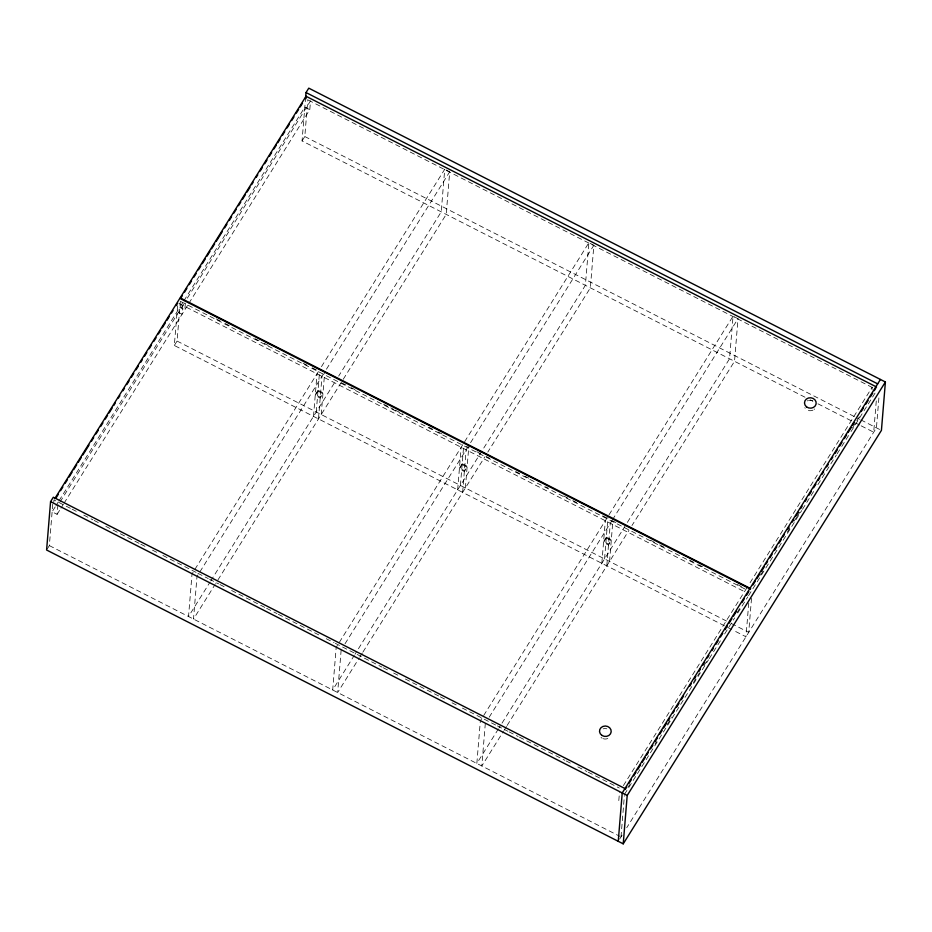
<?xml version="1.0" encoding="UTF-8"?>
<svg xmlns="http://www.w3.org/2000/svg" width="932" height="932" viewBox="0 0 932 932"><rect width="100%" height="100%" fill="white"/><g stroke="black" fill="none" stroke-linecap="round" stroke-linejoin="round"><path stroke-width="0.7" stroke-dasharray="4.66 3.5" d="M47.287 548.901L49.349 545.604L52.844 503.024M53.753 502.523L53.963 499.948L70.82 508.546M55.209 506.88L52.122 511.819L57.097 514.359L57.819 505.563L184.175 303.226M731.713 629.496L174.319 345.469L177.593 305.719M174.319 345.469L177.068 341.065L180.342 301.327M182.8 305.416L182.078 314.212L177.103 311.684M185.34 303.529L184.827 309.82L179.853 307.28M804.992 397.218L302.05 140.93L305.545 98.349M302.05 140.93L304.799 136.526L307.84 99.538M188.846 303.378L309.797 109.673L310.519 100.877L184.944 301.991M313.502 416.383L317.008 373.814M316.251 411.991L319.513 372.311M318.476 418.922L321.983 376.342M321.225 414.53L324.604 373.394M341.159 649.942L337.664 692.523L359.228 657.98M445.974 169.904L449.702 171.803L446.207 214.383L215.735 583.455M457.659 489.848L461.165 447.267M460.408 485.444L463.67 445.764M462.633 492.387L466.14 449.807M465.383 487.984L468.889 445.403M485.316 723.407L481.821 765.988L503.397 731.434M588.768 244.149L585.389 285.309L355.022 654.206M590.131 243.369L593.859 245.267L590.364 287.848L487.809 452.078M601.816 563.312L605.322 520.732M604.565 558.909L607.944 517.773M606.79 565.841L610.297 523.26M609.54 561.448L612.802 521.757M618.801 800.588L619.524 791.792M621.003 836.913L624.393 795.578M734.288 316.822L738.016 318.721L734.521 361.301L631.966 525.543M748.757 602.981L745.973 636.766L733.018 630.16M751.518 598.309L748.722 632.374L730.572 623.124M872.014 389.623L872.224 387.118L748.955 584.515M876.278 400.935L873.703 432.227L860.737 425.621M878.899 397.952L876.441 427.835L626.735 827.733M55.978 505.645L58.285 501.952M59.054 500.717L183.091 302.073M183.872 300.838L304.822 107.145L309.797 109.673M57.097 514.359L60.184 509.42M60.953 508.185L63.259 504.48M64.04 503.245L188.078 304.613M318.383 371.612L192.027 573.949L188.532 616.53L209.991 582.15M321.458 366.672L444.727 169.275L441.232 211.855L338.666 376.085M323.357 374.14L197.001 576.489L193.506 619.069L215.071 584.515M326.433 369.212L449.702 171.803M210.76 580.916L335.683 380.873M588.115 243.963L336.184 647.402L332.689 689.983L354.253 655.441M345.015 643.779L467.515 447.605M470.59 442.665L593.859 245.267M359.892 656.92L362.315 653.041M362.967 652.004L484.815 456.878M489.172 717.232L611.672 521.07M612.441 519.835L738.016 318.721M498.41 728.906L476.846 763.448L480.341 720.867L733.041 316.193L729.546 358.773L499.074 727.845M504.049 730.373L506.472 726.506M507.125 725.469L628.972 530.331M623.38 785.618L747.243 587.253M628.11 787.097L629.648 784.639M654.975 744.074L656.501 741.616M667.254 724.409L671.856 717.034M693.35 682.62L699.489 672.788M704.091 665.401L707.936 659.262M737.096 612.557L740.171 607.641M760.442 575.172L763.506 570.256M787.307 532.149L790.371 527.232M794.215 521.093L796.511 517.4M797.279 516.177L801.124 510.025M852.547 427.672L860.993 414.158M624.498 794.332L708.471 659.844M709.252 658.609L721.578 638.874M724.653 633.935L734.672 617.893M737.748 612.965L747.767 596.923M748.536 595.688L801.695 510.561M802.464 509.326L814.801 489.58M817.877 484.652L836.365 455.037M837.134 453.802L840.99 447.64M841.759 446.405L850.24 432.832M851.009 431.598L871.804 398.29M872.573 397.055L876.429 390.881M619.629 839.103L622.11 835.13M308.422 100.167L872.457 387.584M304.799 136.526L859.595 419.249M860.888 419.901L880.181 429.734M810.188 399.863L812.774 401.179M817.958 403.824L854.26 422.324M855.553 422.977L859.444 424.969M216.247 318.93L220.138 320.911M225.334 323.555L229.214 325.536M255.147 338.759L259.038 340.739M264.234 343.384L268.113 345.364M303.121 363.2L307.012 365.181M312.208 367.825L318.686 371.134M342.021 383.017L345.912 385.009M351.108 387.642L354.987 389.634M383.518 404.162L393.887 409.451M395.191 410.115L402.962 414.076M428.895 427.287L432.786 429.279M437.97 431.912L441.861 433.904M466.501 446.451L469.099 447.779M476.869 451.74L480.761 453.721M485.956 456.365L489.836 458.346M515.769 471.557L519.66 473.538M524.844 476.182L528.735 478.163M545.593 486.76L548.191 488.077M563.744 496.01L567.635 497.991M572.831 500.635L576.71 502.616M602.643 515.827L606.534 517.808M611.718 520.452L616.914 523.097M650.618 540.28L654.509 542.261M659.693 544.905L663.584 546.886M689.517 560.097L693.408 562.078M698.592 564.722L702.483 566.703M737.492 584.55L741.383 586.531M180.925 301.595L744.959 589.012M179.119 303.541L744.505 591.657M177.068 341.065L729.278 622.459M72.114 509.198L78.603 512.507M83.787 515.151L92.862 519.776M94.155 520.44L100.644 523.737M105.829 526.382L139.544 543.566M140.837 544.218L147.326 547.527M152.51 550.171L157.694 552.816M162.879 555.46L196.594 572.632M197.887 573.297L208.267 578.586M209.56 579.238L218.636 583.863M219.929 584.527L226.418 587.836M231.602 590.469L265.317 607.652M266.61 608.316L276.99 613.594M278.284 614.258L313.292 632.106M314.585 632.758L319.769 635.403M326.258 638.711L334.04 642.672M335.334 643.336L370.342 661.172M371.635 661.837L382.015 667.114M383.308 667.778L388.493 670.423M393.677 673.067L400.166 676.364M405.35 679.009L439.065 696.192M440.358 696.856L446.847 700.153M452.032 702.798L457.216 705.442M462.4 708.087L496.115 725.259M497.408 725.923L507.789 731.212M509.082 731.876L518.157 736.501M519.45 737.154L564.839 760.279M566.132 760.943L572.621 764.252M577.805 766.885L586.88 771.51M588.174 772.174L619.291 788.029M49.349 545.604L619.698 836.249M607.792 738.505A5.848 5.219 4.7 0 1 602.806 738.552M602.154 738.237A5.848 5.219 4.7 0 1 601 737.41M603.19 728.847A5.848 5.219 4.7 0 1 606.802 728.812M814.638 408.95A5.86 5.219 4.7 0 1 814.137 409.416M812.949 410.162A5.86 5.219 4.7 0 1 805.621 408.775M805.19 408.239A5.86 5.219 4.7 0 1 804.84 407.657M807.322 400.9A5.86 5.219 4.7 0 1 807.986 400.632M808.685 400.445A5.86 5.219 4.7 0 1 812.96 401.005M318.033 390.263L315.296 394.655L320.27 397.195L323.02 392.791L318.033 390.263M317.963 391.137L315.214 395.541L320.2 398.069L322.938 393.677L317.963 391.137M462.19 463.717L459.453 468.12L464.427 470.66L467.177 466.256L462.19 463.717M462.121 464.602L459.371 468.994L464.357 471.534L467.095 467.13L462.121 464.602M606.348 537.182L603.61 541.574L608.584 544.113L611.334 539.721L606.348 537.182M606.278 538.055L603.528 542.459L608.514 544.999L611.252 540.595L606.278 538.055"/><path stroke-width="1.4" d="M624.976 788.542L53.322 497.234L50.573 501.637L46.6 550.008L623.228 843.844L881.427 430.363L885.4 381.992L308.772 88.156L306.022 92.559L305.556 98.244M305.824 98.85L306.034 96.276L876.558 387.001M618.254 841.305L622.227 792.934L880.425 379.464M623.228 843.844L627.201 795.474L885.4 381.992M54.732 498.725L179.841 298.368L750.365 589.094M306.034 96.276L180.156 297.867L750.668 588.593M55.932 498.084L58.238 494.391M60.557 490.686L62.863 486.982M65.17 483.289L67.488 479.584M69.026 477.114L72.114 472.175M73.651 469.716L76.727 464.777M78.276 462.307L81.352 457.379M82.89 454.909L89.053 445.042M91.371 441.337L93.678 437.632M95.996 433.928L98.303 430.235M100.609 426.53L102.928 422.825M105.234 419.132L107.553 415.427M109.091 412.958L112.166 408.018M113.716 405.56L115.253 403.09M118.329 398.15L119.879 395.681M122.954 390.753L124.492 388.283M126.81 384.578L129.117 380.885M131.435 377.18L133.742 373.476M136.049 369.771L138.367 366.078M140.674 362.373L142.212 359.903M144.53 356.21L146.837 352.506M149.155 348.801L151.462 345.096M153.768 341.403L156.087 337.699M158.393 333.994L160.712 330.301M162.25 327.831L165.325 322.891M166.875 320.422L169.181 316.729M171.488 313.024L173.037 310.554M176.113 305.614L177.662 303.156M180.738 298.217L182.276 295.747M184.594 292.054L186.901 288.349M189.208 284.644L191.526 280.94M193.833 277.247L196.151 273.542M198.458 269.837L200.764 266.144M202.314 263.674L205.39 258.735M206.927 256.265L210.015 251.337M211.552 248.867L214.64 243.928M216.177 241.47L222.34 231.59M224.659 227.897L226.965 224.193M229.272 220.488L231.59 216.783M233.897 213.09L236.204 209.385M238.522 205.681L240.829 201.988M242.378 199.518L245.454 194.578M246.992 192.109L250.079 187.181M251.617 184.711L253.155 182.241M256.242 177.313L257.78 174.843M260.098 171.139L262.405 167.434M264.711 163.741L267.03 160.036M269.336 156.331L271.643 152.627M273.961 148.934L276.268 145.229M277.818 142.759L280.124 139.066M282.431 135.361L284.749 131.657M287.056 127.952L289.374 124.259M291.681 120.554L293.988 116.85M296.306 113.156L298.613 109.452M300.151 106.982L302.469 103.277M625.244 789.451L626.782 786.992M629.088 783.299L631.383 779.618M633.69 775.925L635.997 772.244M637.523 769.785L640.599 764.869M642.136 762.411L645.2 757.483M646.738 755.025L648.276 752.567M650.583 748.885L652.878 745.192M655.184 741.511L657.479 737.818M659.786 734.136L662.093 730.443M663.631 727.985L666.695 723.069M668.232 720.611L669.77 718.153M672.834 713.236L674.372 710.778M676.679 707.097L678.974 703.404M681.28 699.722L683.587 696.029M689.727 686.197L691.253 683.739M694.328 678.822L695.866 676.364M698.93 671.448L700.468 668.99M702.775 665.297L704.301 662.838M707.376 657.922L708.914 655.464M711.978 650.548L713.516 648.089M715.823 644.408L718.118 640.715M720.424 637.034L722.731 633.341M725.026 629.659L727.333 625.966M728.871 623.508L731.935 618.592M733.472 616.134L736.548 611.217M741.919 602.608L744.214 598.927M746.52 595.233L748.827 591.552M752.974 584.9L755.281 581.218M756.819 578.76L759.883 573.844M761.421 571.386L764.485 566.458M766.022 564L767.56 561.542M769.867 557.86L772.162 554.167M774.469 550.486L776.775 546.793M779.07 543.111L781.377 539.418M782.915 536.96L784.441 534.502M787.517 529.586L789.054 527.128M792.118 522.211L793.656 519.753M795.963 516.072L798.258 512.379M800.565 508.697L802.103 506.239M805.166 501.323L806.704 498.865M809.011 495.172L811.306 491.479M813.613 487.797L815.919 484.104M818.214 480.423L819.752 477.965M822.059 474.272L823.597 471.813M826.661 466.897L828.198 464.439M831.262 459.523L832.8 457.064M835.107 453.383L837.402 449.69M839.709 446.009L842.015 442.316M844.31 438.634L846.617 434.941M848.155 432.483L851.219 427.567M852.757 425.108L854.294 422.65M861.203 411.583L863.51 407.901M865.805 404.208L868.111 400.527M870.406 396.834L872.713 393.153M874.251 390.694L875.789 388.236M306.022 92.559L877.676 383.856M50.573 501.637L627.201 795.474M601.956 735.43A5.848 5.219 4.7 0 0 611.182 731.841A5.848 5.219 4.7 0 0 602.946 726.436A5.848 5.219 4.7 0 0 601.956 735.43M806.518 406.853A5.86 5.219 4.7 0 0 816.094 404.057A5.86 5.219 4.7 0 0 808.44 397.999A5.86 5.219 4.7 0 0 806.518 406.853"/></g></svg>
